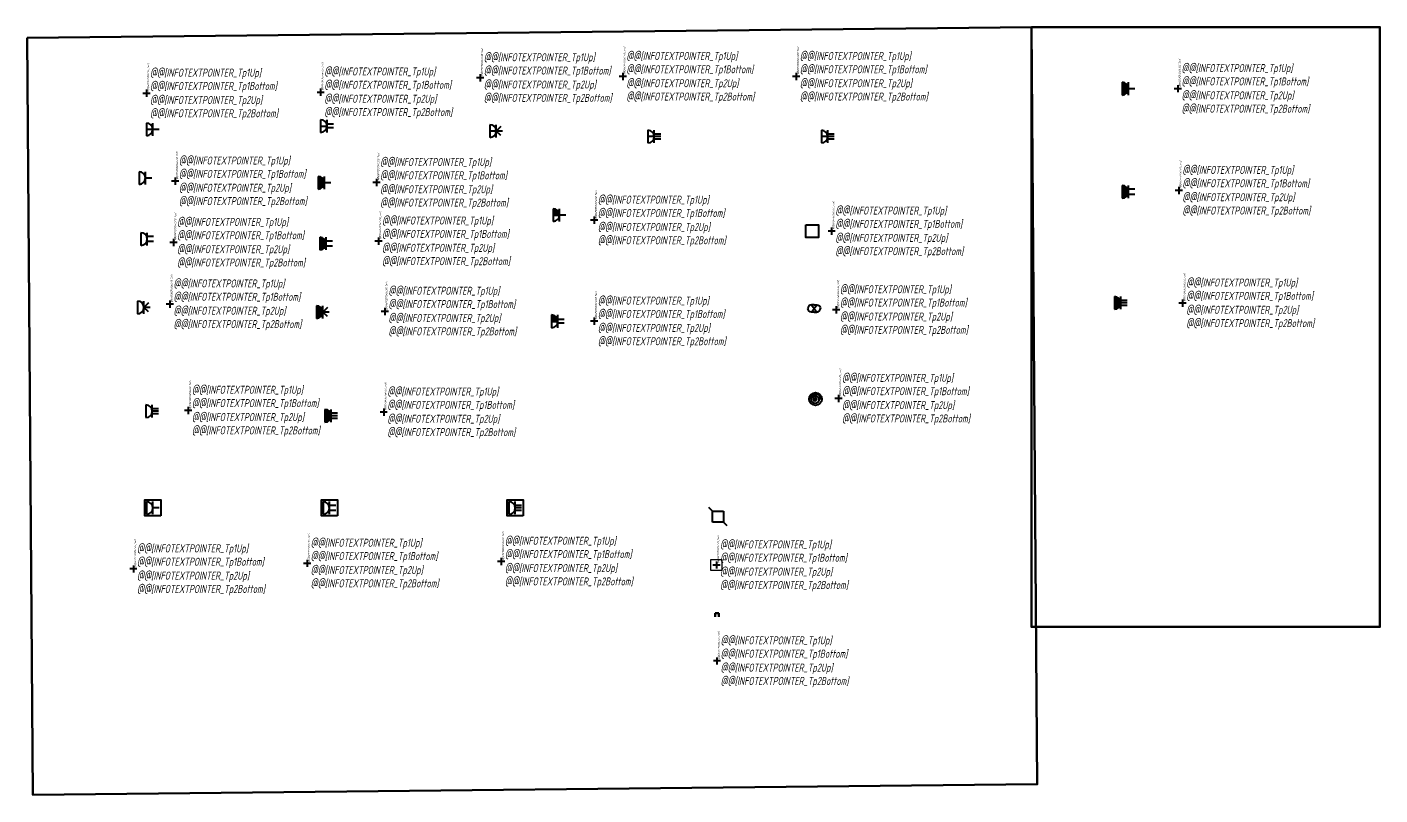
# Model space of a CAD drawing. Header units: inches. Extents: x 12.4 to 27.1, y 4.6 to 12.9.
import ezdxf
from ezdxf.enums import TextEntityAlignment as Align

# ---------------------------------------------------------------- set-up
doc = ezdxf.new("R2010")
doc.units = ezdxf.units.IN
doc.header["$MEASUREMENT"] = 0
doc.layers.add('EL_DEVICE', color=1, linetype='Continuous', lineweight=40)
doc.layers.add('EL_DEVICE_DISABLED', color=3, linetype='Continuous', lineweight=25, plot=False)
doc.layers.add('EL_DEVICE_NAME', color=7, linetype='Continuous')
doc.layers.add('SYS_DEVICE_BORDER', color=7, linetype='Continuous')
doc.styles.add('VELEC_R2_5', font='isocpeur.ttf', dxfattribs={"width": 0.7, "oblique": 12, "height": 2.2})

# ---------------------------------------------------------------- blocks, each defined once
blk = doc.blocks.new('DEVICE_CONNECTOR_SQUARE')
at = {"layer": 'EL_DEVICE'}
for p, q in [((-1, 0), (1, 0)), ((0, 1), (0, -1))]:
    blk.add_line(p, q, dxfattribs=at)
blk = doc.blocks.new('DEVICE_VEL_SOCKET_1P31IN')
at = {"layer": 'EL_DEVICE', "lineweight": 9, "ltscale": 100}
blk.add_blockref('DEVICE_CONNECTOR_SQUARE', (0, 0), dxfattribs=at)
at = {"layer": 'EL_DEVICE_DISABLED', "style": 'VELEC_R2_5', "oblique": 12, "width": 0.7}
blk.add_text('@@[INFOPERSONALUSE_Text]', height=0.5, rotation=90, dxfattribs=at).set_placement((0.5, 0.5), align=Align.MIDDLE_LEFT)
at = {"layer": 'EL_DEVICE_NAME', "color": 0, "char_height": 2.2, "attachment_point": 4, "style": 'VELEC_R2_5'}
for s, insert in [('@@[INFOTEXTPOINTER_Tp1Up]\\P@@[INFOTEXTPOINTER_Tp1Bottom]', (1, 3.5)), ('@@[INFOTEXTPOINTER_Tp2Up]\\P@@[INFOTEXTPOINTER_Tp2Bottom]', (1, -4))]:
    blk.add_mtext_dynamic_manual_height_columns(s, width=12.8281, gutter_width=1, heights=[0], dxfattribs=dict(at, insert=insert))
blk = doc.blocks.new('DEVICE_VEL_SOCKET_2P31IN')
at = {"layer": 'EL_DEVICE', "lineweight": 5, "ltscale": 100}
blk.add_blockref('DEVICE_CONNECTOR_SQUARE', (0, 0), dxfattribs=at)
at = {"layer": 'EL_DEVICE_DISABLED', "style": 'VELEC_R2_5', "oblique": 12, "width": 0.7}
blk.add_text('@@[INFOPERSONALUSE_Text]', height=0.5, rotation=90, dxfattribs=at).set_placement((0.5, 0.5), align=Align.MIDDLE_LEFT)
at = {"layer": 'EL_DEVICE_NAME', "color": 0, "char_height": 2.2, "attachment_point": 4, "style": 'VELEC_R2_5'}
for s, insert in [('@@[INFOTEXTPOINTER_Tp1Up]\\P@@[INFOTEXTPOINTER_Tp1Bottom]', (1, 3.5)), ('@@[INFOTEXTPOINTER_Tp2Up]\\P@@[INFOTEXTPOINTER_Tp2Bottom]', (1, -4))]:
    blk.add_mtext_dynamic_manual_height_columns(s, width=12.8281, gutter_width=1, heights=[0], dxfattribs=dict(at, insert=insert))
blk = doc.blocks.new('VEL_SOCKET_1P31IN')
at = {"layer": 'EL_DEVICE', "color": 0, "lineweight": 40, "ltscale": 100}
for p, q in [((0, 1.75), (0, -1.75)), ((3.5, 0), (0, 0)), ((1.75, -1.75), (1.75, 1.75))]:
    blk.add_line(p, q, dxfattribs=at)
at = {"layer": 'EL_DEVICE', "color": 0, "lineweight": 40}
blk.add_arc((0, 0), 1.75, 270, 90, dxfattribs=at)
blk = doc.blocks.new('VEL_SOCKET_2P31IN')
at = {"layer": 'EL_DEVICE', "color": 0, "lineweight": 40, "ltscale": 100}
for p, q in [((0, 1.75), (0, -1.75)), ((0, 0), (1.75, 0)), ((1.35, 1.12), (1.12, 1.35)), ((1.75, -1.75), (1.75, 1.75)), ((3.5, 0.51), (1.75, 0.51)), ((3.5, -0.5), (1.75, -0.5))]:
    blk.add_line(p, q, dxfattribs=at)
at = {"layer": 'EL_DEVICE', "color": 0, "lineweight": 40}
blk.add_arc((0, 0), 1.75, 270, 90, dxfattribs=at)
blk = doc.blocks.new('VEL_SOCKET_3F31IN')
at = {"layer": 'EL_DEVICE', "ltscale": 100}
for p, q in [((0, 1.75), (0, -1.75)), ((3.5, 0), (0, 0)), ((1.35, 1.12), (1.12, 1.35)), ((1.75, -1.75), (1.75, 1.75)), ((2.99, 1.24), (1.75, 0)), ((2.99, -1.24), (1.75, 0))]:
    blk.add_line(p, q, dxfattribs=at)
at = {"layer": 'EL_DEVICE'}
blk.add_arc((0, 0), 1.75, 270, 90, dxfattribs=at)
blk = doc.blocks.new('VEL_SOCKET_3P31IN')
at = {"layer": 'EL_DEVICE', "ltscale": 100}
for p, q in [((0, 1.75), (0, -1.75)), ((1.75, -1.75), (1.75, 1.75)), ((3.5, 0.7), (1.75, 0.7)), ((1.75, 0), (0, 0)), ((3.5, 0), (1.75, 0)), ((3.5, -0.7), (1.75, -0.7))]:
    blk.add_line(p, q, dxfattribs=at)
at = {"layer": 'EL_DEVICE'}
blk.add_arc((0, 0), 1.75, 270, 90, dxfattribs=at)
blk = doc.blocks.new('VEL_SOCKET_1P31OUT')
at = {"layer": 'EL_DEVICE', "ltscale": 100}
for p, q in [((0, 1.75), (0, -1.75)), ((1.75, -1.75), (1.75, 1.75)), ((3.5, 0), (1.75, 0))]:
    blk.add_line(p, q, dxfattribs=at)
at = {"layer": 'EL_DEVICE'}
blk.add_arc((0, 0), 1.75, 270, 90, dxfattribs=at)
blk = doc.blocks.new('VEL_SOCKET_2P31OUT')
at = {"layer": 'EL_DEVICE', "ltscale": 100}
for p, q in [((0, 1.75), (0, -1.75)), ((1.75, -1.75), (1.75, 1.75)), ((3.5, 0.7), (1.75, 0.7)), ((3.5, -0.7), (1.75, -0.7))]:
    blk.add_line(p, q, dxfattribs=at)
at = {"layer": 'EL_DEVICE'}
blk.add_arc((0, 0), 1.75, 270, 90, dxfattribs=at)
blk = doc.blocks.new('VEL_SOCKET_3F31OUT')
at = {"layer": 'EL_DEVICE', "ltscale": 100}
for p, q in [((0, 1.75), (0, -1.75)), ((1.35, 1.12), (1.12, 1.35)), ((1.75, -1.75), (1.75, 1.75)), ((2.99, 1.24), (1.75, 0)), ((3.5, 0), (1.75, 0)), ((2.99, -1.24), (1.75, 0))]:
    blk.add_line(p, q, dxfattribs=at)
at = {"layer": 'EL_DEVICE'}
blk.add_arc((0, 0), 1.75, 270, 90, dxfattribs=at)
blk = doc.blocks.new('VEL_SOCKET_3P31OUT')
at = {"layer": 'EL_DEVICE', "ltscale": 100}
for p, q in [((0, 1.75), (0, -1.75)), ((1.75, -1.75), (1.75, 1.75)), ((3.5, 0.7), (1.75, 0.7)), ((3.5, 0), (1.75, 0)), ((3.5, -0.7), (1.75, -0.7))]:
    blk.add_line(p, q, dxfattribs=at)
at = {"layer": 'EL_DEVICE'}
blk.add_arc((0, 0), 1.75, 270, 90, dxfattribs=at)
blk = doc.blocks.new('VEL_SOCKET_1P54OUT')
at = {"layer": 'EL_DEVICE', "ltscale": 100}
for p, q in [((0, 1.75), (0, -1.75)), ((1.73, 0.01), (0, 1.75)), ((1.72, -0.32), (0, 1.4)), ((1.65, -0.6), (0, 1.05)), ((1.54, -0.84), (0, 0.7)), ((1.4, -1.05), (0, 0.35)), ((1.24, -1.24), (0, 0)), ((1.7, 0.41), (0.41, 1.7)), ((1.35, 1.12), (1.12, 1.35)), ((1.75, -1.75), (1.75, 1.75)), ((3.5, 0), (1.75, 0)), ((1.05, -1.4), (0, -0.35)), ((0.84, -1.54), (0, -0.7)), ((0.6, -1.65), (0, -1.05)), ((0.32, -1.72), (0, -1.4))]:
    blk.add_line(p, q, dxfattribs=at)
at = {"layer": 'EL_DEVICE'}
blk.add_arc((0, 0), 1.75, 270, 90, dxfattribs=at)
blk = doc.blocks.new('VEL_SOCKET_2P54OUT')
at = {"layer": 'EL_DEVICE', "ltscale": 100}
for p, q in [((0, 1.75), (0, -1.75)), ((1.75, 0), (0, 1.75)), ((1.75, 0), (0, 1.75)), ((1.72, -0.32), (0, 1.4)), ((1.65, -0.6), (0, 1.05)), ((1.54, -0.84), (0, 0.7)), ((1.4, -1.05), (0, 0.35)), ((1.24, -1.24), (0, 0)), ((1.7, 0.4), (0.4, 1.7)), ((1.4, 1.05), (1.05, 1.4)), ((1.75, -1.75), (1.75, 1.75)), ((3.5, 0.7), (1.75, 0.7)), ((1.05, -1.4), (0, -0.35)), ((0.84, -1.54), (0, -0.7)), ((0.6, -1.65), (0, -1.05)), ((0.32, -1.72), (0, -1.4)), ((3.5, -0.7), (1.75, -0.7))]:
    blk.add_line(p, q, dxfattribs=at)
at = {"layer": 'EL_DEVICE'}
blk.add_arc((0, 0), 1.75, 270, 90, dxfattribs=at)
blk = doc.blocks.new('VEL_SOCKET_3F54OUT')
at = {"layer": 'EL_DEVICE', "ltscale": 100}
for p, q in [((0, 1.75), (0, -1.75)), ((1.73, 0.01), (0, 1.75)), ((1.72, -0.32), (0, 1.4)), ((1.65, -0.6), (0, 1.05)), ((1.54, -0.84), (0, 0.7)), ((1.4, -1.05), (0, 0.35)), ((1.24, -1.24), (0, 0)), ((1.7, 0.41), (0.41, 1.7)), ((1.35, 1.12), (1.12, 1.35)), ((1.75, -1.75), (1.75, 1.75)), ((2.99, 1.24), (1.75, 0)), ((3.5, 0), (1.75, 0)), ((1.05, -1.4), (0, -0.35)), ((0.84, -1.54), (0, -0.7)), ((0.6, -1.65), (0, -1.05)), ((0.32, -1.72), (0, -1.4)), ((2.99, -1.24), (1.75, 0))]:
    blk.add_line(p, q, dxfattribs=at)
at = {"layer": 'EL_DEVICE'}
blk.add_arc((0, 0), 1.75, 270, 90, dxfattribs=at)
blk = doc.blocks.new('VEL_SOCKET_3P54OUT')
at = {"layer": 'EL_DEVICE', "ltscale": 100}
for p, q in [((0, 1.75), (0, -1.75)), ((1.75, 0), (0, 1.75)), ((1.75, 0), (0, 1.75)), ((1.72, -0.32), (0, 1.4)), ((1.65, -0.6), (0, 1.05)), ((1.54, -0.84), (0, 0.7)), ((1.4, -1.05), (0, 0.35)), ((1.24, -1.24), (0, 0)), ((1.7, 0.4), (0.4, 1.7)), ((1.4, 1.05), (1.05, 1.4)), ((1.75, -1.75), (1.75, 1.75)), ((3.5, 0.7), (1.75, 0.7)), ((1.05, -1.4), (0, -0.35)), ((0.84, -1.54), (0, -0.7)), ((0.6, -1.65), (0, -1.05)), ((0.32, -1.72), (0, -1.4)), ((3.5, 0), (1.75, 0)), ((3.5, -0.7), (1.75, -0.7))]:
    blk.add_line(p, q, dxfattribs=at)
at = {"layer": 'EL_DEVICE'}
blk.add_arc((0, 0), 1.75, 270, 90, dxfattribs=at)
blk = doc.blocks.new('VEL_SOCKET_1P44OUT')
at = {"layer": 'EL_DEVICE', "ltscale": 100}
for p, q in [((0, 1.75), (0, -1.75)), ((1.73, 0.01), (0, 1.75)), ((1.4, 0), (0, 1.4)), ((1.05, 0), (0, 1.05)), ((0.7, 0), (0, 0.7)), ((0.35, 0), (0, 0.35)), ((0, 0), (1.75, 0)), ((1.7, 0.41), (0.41, 1.7)), ((1.35, 1.12), (1.12, 1.35)), ((1.75, -1.75), (1.75, 1.75)), ((3.5, 0), (1.75, 0))]:
    blk.add_line(p, q, dxfattribs=at)
at = {"layer": 'EL_DEVICE'}
blk.add_arc((0, 0), 1.75, 270, 90, dxfattribs=at)
blk = doc.blocks.new('VEL_SOCKET_2P44OUT')
at = {"layer": 'EL_DEVICE', "ltscale": 100}
for p, q in [((0, 1.75), (0, -1.75)), ((1.73, 0.01), (0, 1.75)), ((1.4, 0), (0, 1.4)), ((1.05, 0), (0, 1.05)), ((0.7, 0), (0, 0.7)), ((0.35, 0), (0, 0.35)), ((0, 0), (1.75, 0)), ((1.7, 0.41), (0.41, 1.7)), ((1.35, 1.12), (1.12, 1.35)), ((1.75, -1.75), (1.75, 1.75)), ((3.5, 0.5), (1.75, 0.5)), ((3.5, -0.5), (1.75, -0.5))]:
    blk.add_line(p, q, dxfattribs=at)
at = {"layer": 'EL_DEVICE'}
blk.add_arc((0, 0), 1.75, 270, 90, dxfattribs=at)
blk = doc.blocks.new('DEVICE_VEL_SOCKET_3F31IN')
at = {"layer": 'EL_DEVICE', "lineweight": 9, "ltscale": 100, "rotation": 270}
blk.add_blockref('DEVICE_CONNECTOR_SQUARE', (0, 0), dxfattribs=at)
at = {"layer": 'EL_DEVICE_DISABLED', "style": 'VELEC_R2_5', "oblique": 12, "width": 0.7}
blk.add_text('@@[INFOPERSONALUSE_Text]', height=0.5, rotation=90, dxfattribs=at).set_placement((0.5, 0.5), align=Align.MIDDLE_LEFT)
at = {"layer": 'EL_DEVICE_NAME', "color": 0, "char_height": 2.2, "attachment_point": 4, "style": 'VELEC_R2_5'}
for s, insert in [('@@[INFOTEXTPOINTER_Tp1Up]\\P@@[INFOTEXTPOINTER_Tp1Bottom]', (1, 3.5)), ('@@[INFOTEXTPOINTER_Tp2Up]\\P@@[INFOTEXTPOINTER_Tp2Bottom]', (1, -4))]:
    blk.add_mtext_dynamic_manual_height_columns(s, width=12.8281, gutter_width=1, heights=[0], dxfattribs=dict(at, insert=insert))
blk = doc.blocks.new('DEVICE_VEL_SOCKET_3P31IN')
at = {"layer": 'EL_DEVICE', "lineweight": 25, "ltscale": 100, "rotation": 270}
blk.add_blockref('DEVICE_CONNECTOR_SQUARE', (0, 0), dxfattribs=at)
at = {"layer": 'EL_DEVICE_DISABLED', "style": 'VELEC_R2_5', "oblique": 12, "width": 0.7}
blk.add_text('@@[INFOPERSONALUSE_Text]', height=0.5, rotation=90, dxfattribs=at).set_placement((0.5, 0.5), align=Align.MIDDLE_LEFT)
at = {"layer": 'EL_DEVICE_NAME', "color": 0, "char_height": 2.2, "attachment_point": 4, "style": 'VELEC_R2_5'}
for s, insert in [('@@[INFOTEXTPOINTER_Tp1Up]\\P@@[INFOTEXTPOINTER_Tp1Bottom]', (1, 3.5)), ('@@[INFOTEXTPOINTER_Tp2Up]\\P@@[INFOTEXTPOINTER_Tp2Bottom]', (1, -4))]:
    blk.add_mtext_dynamic_manual_height_columns(s, width=12.8281, gutter_width=1, heights=[0], dxfattribs=dict(at, insert=insert))
blk = doc.blocks.new('DEVICE_VEL_SOCKET_1P31OUT')
at = {"layer": 'EL_DEVICE', "lineweight": 9, "ltscale": 100, "rotation": 270}
blk.add_blockref('DEVICE_CONNECTOR_SQUARE', (0, 0), dxfattribs=at)
at = {"layer": 'EL_DEVICE_DISABLED', "style": 'VELEC_R2_5', "oblique": 12, "width": 0.7}
blk.add_text('@@[INFOPERSONALUSE_Text]', height=0.5, rotation=90, dxfattribs=at).set_placement((0.5, 0.5), align=Align.MIDDLE_LEFT)
at = {"layer": 'EL_DEVICE_NAME', "color": 0, "char_height": 2.2, "attachment_point": 4, "style": 'VELEC_R2_5'}
for s, insert in [('@@[INFOTEXTPOINTER_Tp1Up]\\P@@[INFOTEXTPOINTER_Tp1Bottom]', (1, 3.5)), ('@@[INFOTEXTPOINTER_Tp2Up]\\P@@[INFOTEXTPOINTER_Tp2Bottom]', (1, -4))]:
    blk.add_mtext_dynamic_manual_height_columns(s, width=12.8281, gutter_width=1, heights=[0], dxfattribs=dict(at, insert=insert))
blk = doc.blocks.new('DEVICE_VEL_SOCKET_2P31OUT')
at = {"layer": 'EL_DEVICE', "lineweight": 9, "ltscale": 100, "rotation": 270}
blk.add_blockref('DEVICE_CONNECTOR_SQUARE', (0, 0), dxfattribs=at)
at = {"layer": 'EL_DEVICE_DISABLED', "style": 'VELEC_R2_5', "oblique": 12, "width": 0.7}
blk.add_text('@@[INFOPERSONALUSE_Text]', height=0.5, rotation=90, dxfattribs=at).set_placement((0.5, 0.5), align=Align.MIDDLE_LEFT)
at = {"layer": 'EL_DEVICE_NAME', "color": 0, "char_height": 2.2, "attachment_point": 4, "style": 'VELEC_R2_5'}
for s, insert in [('@@[INFOTEXTPOINTER_Tp1Up]\\P@@[INFOTEXTPOINTER_Tp1Bottom]', (1, 3.5)), ('@@[INFOTEXTPOINTER_Tp2Up]\\P@@[INFOTEXTPOINTER_Tp2Bottom]', (1, -4))]:
    blk.add_mtext_dynamic_manual_height_columns(s, width=12.8281, gutter_width=1, heights=[0], dxfattribs=dict(at, insert=insert))
blk = doc.blocks.new('DEVICE_VEL_SOCKET_3F31OUT')
at = {"layer": 'EL_DEVICE', "lineweight": 9, "ltscale": 100, "rotation": 270}
blk.add_blockref('DEVICE_CONNECTOR_SQUARE', (0, 0), dxfattribs=at)
at = {"layer": 'EL_DEVICE_DISABLED', "style": 'VELEC_R2_5', "oblique": 12, "width": 0.7}
blk.add_text('@@[INFOPERSONALUSE_Text]', height=0.5, rotation=90, dxfattribs=at).set_placement((0.5, 0.5), align=Align.MIDDLE_LEFT)
at = {"layer": 'EL_DEVICE_NAME', "color": 0, "char_height": 2.2, "attachment_point": 4, "style": 'VELEC_R2_5'}
for s, insert in [('@@[INFOTEXTPOINTER_Tp1Up]\\P@@[INFOTEXTPOINTER_Tp1Bottom]', (1, 3.5)), ('@@[INFOTEXTPOINTER_Tp2Up]\\P@@[INFOTEXTPOINTER_Tp2Bottom]', (1, -4))]:
    blk.add_mtext_dynamic_manual_height_columns(s, width=12.8281, gutter_width=1, heights=[0], dxfattribs=dict(at, insert=insert))
blk = doc.blocks.new('DEVICE_VEL_SOCKET_3P31OUT')
at = {"layer": 'EL_DEVICE', "lineweight": 9, "ltscale": 100, "rotation": 270}
blk.add_blockref('DEVICE_CONNECTOR_SQUARE', (0, 0), dxfattribs=at)
at = {"layer": 'EL_DEVICE_DISABLED', "style": 'VELEC_R2_5', "oblique": 12, "width": 0.7}
blk.add_text('@@[INFOPERSONALUSE_Text]', height=0.5, rotation=90, dxfattribs=at).set_placement((0.5, 0.5), align=Align.MIDDLE_LEFT)
at = {"layer": 'EL_DEVICE_NAME', "color": 0, "char_height": 2.2, "attachment_point": 4, "style": 'VELEC_R2_5'}
for s, insert in [('@@[INFOTEXTPOINTER_Tp1Up]\\P@@[INFOTEXTPOINTER_Tp1Bottom]', (1, 3.5)), ('@@[INFOTEXTPOINTER_Tp2Up]\\P@@[INFOTEXTPOINTER_Tp2Bottom]', (1, -4))]:
    blk.add_mtext_dynamic_manual_height_columns(s, width=12.8281, gutter_width=1, heights=[0], dxfattribs=dict(at, insert=insert))
blk = doc.blocks.new('DEVICE_VEL_SOCKET_1P54OUT')
at = {"layer": 'EL_DEVICE', "lineweight": 9, "ltscale": 100, "rotation": 270}
blk.add_blockref('DEVICE_CONNECTOR_SQUARE', (0, 0), dxfattribs=at)
at = {"layer": 'EL_DEVICE_DISABLED', "style": 'VELEC_R2_5', "oblique": 12, "width": 0.7}
blk.add_text('@@[INFOPERSONALUSE_Text]', height=0.5, rotation=90, dxfattribs=at).set_placement((0.5, 0.5), align=Align.MIDDLE_LEFT)
at = {"layer": 'EL_DEVICE_NAME', "color": 0, "char_height": 2.2, "attachment_point": 4, "style": 'VELEC_R2_5'}
for s, insert in [('@@[INFOTEXTPOINTER_Tp1Up]\\P@@[INFOTEXTPOINTER_Tp1Bottom]', (1, 3.5)), ('@@[INFOTEXTPOINTER_Tp2Up]\\P@@[INFOTEXTPOINTER_Tp2Bottom]', (1, -4))]:
    blk.add_mtext_dynamic_manual_height_columns(s, width=12.8281, gutter_width=1, heights=[0], dxfattribs=dict(at, insert=insert))
blk = doc.blocks.new('DEVICE_VEL_SOCKET_2P54OUT')
at = {"layer": 'EL_DEVICE', "lineweight": 9, "ltscale": 100, "rotation": 270}
blk.add_blockref('DEVICE_CONNECTOR_SQUARE', (0, 0), dxfattribs=at)
at = {"layer": 'EL_DEVICE_DISABLED', "style": 'VELEC_R2_5', "oblique": 12, "width": 0.7}
blk.add_text('@@[INFOPERSONALUSE_Text]', height=0.5, rotation=90, dxfattribs=at).set_placement((0.5, 0.5), align=Align.MIDDLE_LEFT)
at = {"layer": 'EL_DEVICE_NAME', "color": 0, "char_height": 2.2, "attachment_point": 4, "style": 'VELEC_R2_5'}
for s, insert in [('@@[INFOTEXTPOINTER_Tp1Up]\\P@@[INFOTEXTPOINTER_Tp1Bottom]', (1, 3.5)), ('@@[INFOTEXTPOINTER_Tp2Up]\\P@@[INFOTEXTPOINTER_Tp2Bottom]', (1, -4))]:
    blk.add_mtext_dynamic_manual_height_columns(s, width=12.8281, gutter_width=1, heights=[0], dxfattribs=dict(at, insert=insert))
blk = doc.blocks.new('DEVICE_VEL_SOCKET_3F54OUT')
at = {"layer": 'EL_DEVICE', "lineweight": 9, "ltscale": 100, "rotation": 270}
blk.add_blockref('DEVICE_CONNECTOR_SQUARE', (0, 0), dxfattribs=at)
at = {"layer": 'EL_DEVICE_DISABLED', "style": 'VELEC_R2_5', "oblique": 12, "width": 0.7}
blk.add_text('@@[INFOPERSONALUSE_Text]', height=0.5, rotation=90, dxfattribs=at).set_placement((0.5, 0.5), align=Align.MIDDLE_LEFT)
at = {"layer": 'EL_DEVICE_NAME', "color": 0, "char_height": 2.2, "attachment_point": 4, "style": 'VELEC_R2_5'}
for s, insert in [('@@[INFOTEXTPOINTER_Tp1Up]\\P@@[INFOTEXTPOINTER_Tp1Bottom]', (1, 3.5)), ('@@[INFOTEXTPOINTER_Tp2Up]\\P@@[INFOTEXTPOINTER_Tp2Bottom]', (1, -4))]:
    blk.add_mtext_dynamic_manual_height_columns(s, width=12.8281, gutter_width=1, heights=[0], dxfattribs=dict(at, insert=insert))
blk = doc.blocks.new('DEVICE_VEL_SOCKET_3P54OUT')
at = {"layer": 'EL_DEVICE', "lineweight": 9, "ltscale": 100, "rotation": 270}
blk.add_blockref('DEVICE_CONNECTOR_SQUARE', (0, 0), dxfattribs=at)
at = {"layer": 'EL_DEVICE_DISABLED', "style": 'VELEC_R2_5', "oblique": 12, "width": 0.7}
blk.add_text('@@[INFOPERSONALUSE_Text]', height=0.5, rotation=90, dxfattribs=at).set_placement((0.5, 0.5), align=Align.MIDDLE_LEFT)
at = {"layer": 'EL_DEVICE_NAME', "color": 0, "char_height": 2.2, "attachment_point": 4, "style": 'VELEC_R2_5'}
for s, insert in [('@@[INFOTEXTPOINTER_Tp1Up]\\P@@[INFOTEXTPOINTER_Tp1Bottom]', (1, 3.5)), ('@@[INFOTEXTPOINTER_Tp2Up]\\P@@[INFOTEXTPOINTER_Tp2Bottom]', (1, -4))]:
    blk.add_mtext_dynamic_manual_height_columns(s, width=12.8281, gutter_width=1, heights=[0], dxfattribs=dict(at, insert=insert))
blk = doc.blocks.new('DEVICE_VEL_SOCKET_1P44OUT')
at = {"layer": 'EL_DEVICE', "lineweight": 9, "ltscale": 100, "rotation": 270}
blk.add_blockref('DEVICE_CONNECTOR_SQUARE', (0, 0), dxfattribs=at)
at = {"layer": 'EL_DEVICE_DISABLED', "style": 'VELEC_R2_5', "oblique": 12, "width": 0.7}
blk.add_text('@@[INFOPERSONALUSE_Text]', height=0.5, rotation=90, dxfattribs=at).set_placement((0.5, 0.5), align=Align.MIDDLE_LEFT)
at = {"layer": 'EL_DEVICE_NAME', "color": 0, "char_height": 2.2, "attachment_point": 4, "style": 'VELEC_R2_5'}
for s, insert in [('@@[INFOTEXTPOINTER_Tp1Up]\\P@@[INFOTEXTPOINTER_Tp1Bottom]', (1, 3.5)), ('@@[INFOTEXTPOINTER_Tp2Up]\\P@@[INFOTEXTPOINTER_Tp2Bottom]', (1, -4))]:
    blk.add_mtext_dynamic_manual_height_columns(s, width=12.8281, gutter_width=1, heights=[0], dxfattribs=dict(at, insert=insert))
blk = doc.blocks.new('DEVICE_VEL_SOCKET_2P44OUT')
at = {"layer": 'EL_DEVICE', "lineweight": 9, "ltscale": 100, "rotation": 270}
blk.add_blockref('DEVICE_CONNECTOR_SQUARE', (0, 0), dxfattribs=at)
at = {"layer": 'EL_DEVICE_DISABLED', "style": 'VELEC_R2_5', "oblique": 12, "width": 0.7}
blk.add_text('@@[INFOPERSONALUSE_Text]', height=0.5, rotation=90, dxfattribs=at).set_placement((0.5, 0.5), align=Align.MIDDLE_LEFT)
at = {"layer": 'EL_DEVICE_NAME', "color": 0, "char_height": 2.2, "attachment_point": 4, "style": 'VELEC_R2_5'}
for s, insert in [('@@[INFOTEXTPOINTER_Tp1Up]\\P@@[INFOTEXTPOINTER_Tp1Bottom]', (1, 3.5)), ('@@[INFOTEXTPOINTER_Tp2Up]\\P@@[INFOTEXTPOINTER_Tp2Bottom]', (1, -4))]:
    blk.add_mtext_dynamic_manual_height_columns(s, width=12.8281, gutter_width=1, heights=[0], dxfattribs=dict(at, insert=insert))
blk = doc.blocks.new('VEL_SOCKET_1P40BUS')
at = {"layer": 'EL_DEVICE', "ltscale": 100}
for p, q in [((0, 1.75), (0, -1.75)), ((1.75, -1.75), (1.75, 1.75)), ((3.5, 0), (1.75, 0))]:
    blk.add_line(p, q, dxfattribs=at)
blk.add_lwpolyline([(3.9375, -2.1875), (-0.4375, -2.1875), (-0.4375, 2.1875), (3.9375, 2.1875)], close=True, dxfattribs=at)
at = {"layer": 'EL_DEVICE'}
blk.add_arc((0, 0), 1.75, 270, 90, dxfattribs=at)
blk = doc.blocks.new('VEL_SOCKET_2P40BUS')
at = {"layer": 'EL_DEVICE', "ltscale": 100}
for p, q in [((0, 1.75), (0, -1.75)), ((1.75, -1.75), (1.75, 1.75)), ((3.5, 0.7), (1.75, 0.7)), ((3.5, -0.7), (1.75, -0.7))]:
    blk.add_line(p, q, dxfattribs=at)
blk.add_lwpolyline([(3.9375, -2.1875), (-0.4375, -2.1875), (-0.4375, 2.1875), (3.9375, 2.1875)], close=True, dxfattribs=at)
at = {"layer": 'EL_DEVICE'}
blk.add_arc((0, 0), 1.75, 270, 90, dxfattribs=at)
blk = doc.blocks.new('VEL_SOCKET_3P40BUS')
at = {"layer": 'EL_DEVICE', "ltscale": 100}
for p, q in [((0, 1.75), (0, -1.75)), ((1.75, -1.75), (1.75, 1.75)), ((3.5, 0.7), (1.75, 0.7)), ((3.5, 0), (1.75, 0)), ((3.5, -0.7), (1.75, -0.7))]:
    blk.add_line(p, q, dxfattribs=at)
blk.add_lwpolyline([(3.9375, -2.1875), (-0.4375, -2.1875), (-0.4375, 2.1875), (3.9375, 2.1875)], close=True, dxfattribs=at)
at = {"layer": 'EL_DEVICE'}
blk.add_arc((0, 0), 1.75, 270, 90, dxfattribs=at)
blk = doc.blocks.new('DEVICE_VEL_SOCKET_1P40BUS')
at = {"layer": 'EL_DEVICE', "lineweight": 9, "ltscale": 100, "rotation": 270}
blk.add_blockref('DEVICE_CONNECTOR_SQUARE', (0, 0), dxfattribs=at)
at = {"layer": 'EL_DEVICE_DISABLED', "style": 'VELEC_R2_5', "oblique": 12, "width": 0.7}
blk.add_text('@@[INFOPERSONALUSE_Text]', height=0.5, rotation=90, dxfattribs=at).set_placement((0.5, 0.5), align=Align.MIDDLE_LEFT)
at = {"layer": 'EL_DEVICE_NAME', "color": 0, "char_height": 2.2, "attachment_point": 4, "style": 'VELEC_R2_5'}
for s, insert in [('@@[INFOTEXTPOINTER_Tp1Up]\\P@@[INFOTEXTPOINTER_Tp1Bottom]', (1, 3.5)), ('@@[INFOTEXTPOINTER_Tp2Up]\\P@@[INFOTEXTPOINTER_Tp2Bottom]', (1, -4))]:
    blk.add_mtext_dynamic_manual_height_columns(s, width=12.8281, gutter_width=1, heights=[0], dxfattribs=dict(at, insert=insert))
blk = doc.blocks.new('DEVICE_VEL_SOCKET_2P40BUS')
at = {"layer": 'EL_DEVICE', "lineweight": 9, "ltscale": 100, "rotation": 270}
blk.add_blockref('DEVICE_CONNECTOR_SQUARE', (0, 0), dxfattribs=at)
at = {"layer": 'EL_DEVICE_DISABLED', "style": 'VELEC_R2_5', "oblique": 12, "width": 0.7}
blk.add_text('@@[INFOPERSONALUSE_Text]', height=0.5, rotation=90, dxfattribs=at).set_placement((0.5, 0.5), align=Align.MIDDLE_LEFT)
at = {"layer": 'EL_DEVICE_NAME', "color": 0, "char_height": 2.2, "attachment_point": 4, "style": 'VELEC_R2_5'}
for s, insert in [('@@[INFOTEXTPOINTER_Tp1Up]\\P@@[INFOTEXTPOINTER_Tp1Bottom]', (1, 3.5)), ('@@[INFOTEXTPOINTER_Tp2Up]\\P@@[INFOTEXTPOINTER_Tp2Bottom]', (1, -4))]:
    blk.add_mtext_dynamic_manual_height_columns(s, width=12.8281, gutter_width=1, heights=[0], dxfattribs=dict(at, insert=insert))
blk = doc.blocks.new('DEVICE_VEL_SOCKET_3P40BUS')
at = {"layer": 'EL_DEVICE', "lineweight": 9, "ltscale": 100, "rotation": 270}
blk.add_blockref('DEVICE_CONNECTOR_SQUARE', (0, 0), dxfattribs=at)
at = {"layer": 'EL_DEVICE_DISABLED', "style": 'VELEC_R2_5', "oblique": 12, "width": 0.7}
blk.add_text('@@[INFOPERSONALUSE_Text]', height=0.5, rotation=90, dxfattribs=at).set_placement((0.5, 0.5), align=Align.MIDDLE_LEFT)
at = {"layer": 'EL_DEVICE_NAME', "color": 0, "char_height": 2.2, "attachment_point": 4, "style": 'VELEC_R2_5'}
for s, insert in [('@@[INFOTEXTPOINTER_Tp1Up]\\P@@[INFOTEXTPOINTER_Tp1Bottom]', (1, 3.5)), ('@@[INFOTEXTPOINTER_Tp2Up]\\P@@[INFOTEXTPOINTER_Tp2Bottom]', (1, -4))]:
    blk.add_mtext_dynamic_manual_height_columns(s, width=12.8281, gutter_width=1, heights=[0], dxfattribs=dict(at, insert=insert))
blk = doc.blocks.new('VEL_SOCKET_1P54IN')
at = {"layer": 'EL_DEVICE', "ltscale": 100}
for p, q in [((0, 1.75), (0, -1.75)), ((1.73, 0.01), (0, 1.75)), ((1.72, -0.32), (0, 1.4)), ((1.65, -0.6), (0, 1.05)), ((1.54, -0.84), (0, 0.7)), ((1.4, -1.05), (0, 0.35)), ((1.24, -1.24), (0, 0)), ((1.7, 0.41), (0.41, 1.7)), ((1.35, 1.12), (1.12, 1.35)), ((1.75, -1.75), (1.75, 1.75)), ((3.5, 0), (1.75, 0)), ((1.05, -1.4), (0, -0.35)), ((0.84, -1.54), (0, -0.7)), ((0.6, -1.65), (0, -1.05)), ((0.32, -1.72), (0, -1.4))]:
    blk.add_line(p, q, dxfattribs=at)
at = {"layer": 'EL_DEVICE'}
blk.add_arc((0, 0), 1.75, 270, 90, dxfattribs=at)
blk = doc.blocks.new('DEVICE_VEL_SOCKET_1P54IN')
at = {"layer": 'EL_DEVICE', "lineweight": 9, "ltscale": 100, "rotation": 270}
blk.add_blockref('DEVICE_CONNECTOR_SQUARE', (0, 0), dxfattribs=at)
at = {"layer": 'EL_DEVICE_DISABLED', "style": 'VELEC_R2_5', "oblique": 12, "width": 0.7}
blk.add_text('@@[INFOPERSONALUSE_Text]', height=0.5, rotation=90, dxfattribs=at).set_placement((0.5, 0.5), align=Align.MIDDLE_LEFT)
at = {"layer": 'EL_DEVICE_NAME', "color": 0, "char_height": 2.2, "attachment_point": 4, "style": 'VELEC_R2_5'}
for s, insert in [('@@[INFOTEXTPOINTER_Tp1Up]\\P@@[INFOTEXTPOINTER_Tp1Bottom]', (1, 3.5)), ('@@[INFOTEXTPOINTER_Tp2Up]\\P@@[INFOTEXTPOINTER_Tp2Bottom]', (1, -4))]:
    blk.add_mtext_dynamic_manual_height_columns(s, width=12.8281, gutter_width=1, heights=[0], dxfattribs=dict(at, insert=insert))
blk = doc.blocks.new('VEL_SOCKET_2P54IN')
at = {"layer": 'EL_DEVICE', "ltscale": 100}
for p, q in [((0, 1.75), (0, -1.75)), ((1.75, 0), (0, 1.75)), ((1.75, 0), (0, 1.75)), ((1.72, -0.32), (0, 1.4)), ((1.65, -0.6), (0, 1.05)), ((1.54, -0.84), (0, 0.7)), ((1.4, -1.05), (0, 0.35)), ((1.24, -1.24), (0, 0)), ((1.7, 0.4), (0.4, 1.7)), ((1.4, 1.05), (1.05, 1.4)), ((1.75, -1.75), (1.75, 1.75)), ((3.5, 0.7), (1.75, 0.7)), ((1.05, -1.4), (0, -0.35)), ((0.84, -1.54), (0, -0.7)), ((0.6, -1.65), (0, -1.05)), ((0.32, -1.72), (0, -1.4)), ((3.5, -0.7), (1.75, -0.7))]:
    blk.add_line(p, q, dxfattribs=at)
at = {"layer": 'EL_DEVICE'}
blk.add_arc((0, 0), 1.75, 270, 90, dxfattribs=at)
blk = doc.blocks.new('VEL_SOCKET_3P54IN')
at = {"layer": 'EL_DEVICE', "ltscale": 100}
for p, q in [((0, 1.75), (0, -1.75)), ((1.75, 0), (0, 1.75)), ((1.75, 0), (0, 1.75)), ((1.72, -0.32), (0, 1.4)), ((1.65, -0.6), (0, 1.05)), ((1.54, -0.84), (0, 0.7)), ((1.4, -1.05), (0, 0.35)), ((1.24, -1.24), (0, 0)), ((1.7, 0.4), (0.4, 1.7)), ((1.4, 1.05), (1.05, 1.4)), ((1.75, -1.75), (1.75, 1.75)), ((3.5, 0.7), (1.75, 0.7)), ((1.05, -1.4), (0, -0.35)), ((0.84, -1.54), (0, -0.7)), ((0.6, -1.65), (0, -1.05)), ((0.32, -1.72), (0, -1.4)), ((3.5, 0), (1.75, 0)), ((3.5, -0.7), (1.75, -0.7))]:
    blk.add_line(p, q, dxfattribs=at)
at = {"layer": 'EL_DEVICE'}
blk.add_arc((0, 0), 1.75, 270, 90, dxfattribs=at)
blk = doc.blocks.new('DEVICE_VEL_SOCKET_2P54IN')
at = {"layer": 'EL_DEVICE', "lineweight": 9, "ltscale": 100, "rotation": 270}
blk.add_blockref('DEVICE_CONNECTOR_SQUARE', (0, 0), dxfattribs=at)
at = {"layer": 'EL_DEVICE_DISABLED', "style": 'VELEC_R2_5', "oblique": 12, "width": 0.7}
blk.add_text('@@[INFOPERSONALUSE_Text]', height=0.5, rotation=90, dxfattribs=at).set_placement((0.5, 0.5), align=Align.MIDDLE_LEFT)
at = {"layer": 'EL_DEVICE_NAME', "color": 0, "char_height": 2.2, "attachment_point": 4, "style": 'VELEC_R2_5'}
for s, insert in [('@@[INFOTEXTPOINTER_Tp1Up]\\P@@[INFOTEXTPOINTER_Tp1Bottom]', (1, 3.5)), ('@@[INFOTEXTPOINTER_Tp2Up]\\P@@[INFOTEXTPOINTER_Tp2Bottom]', (1, -4))]:
    blk.add_mtext_dynamic_manual_height_columns(s, width=12.8281, gutter_width=1, heights=[0], dxfattribs=dict(at, insert=insert))
blk = doc.blocks.new('DEVICE_VEL_SOCKET_3P54IN')
at = {"layer": 'EL_DEVICE', "lineweight": 9, "ltscale": 100, "rotation": 270}
blk.add_blockref('DEVICE_CONNECTOR_SQUARE', (0, 0), dxfattribs=at)
at = {"layer": 'EL_DEVICE_DISABLED', "style": 'VELEC_R2_5', "oblique": 12, "width": 0.7}
blk.add_text('@@[INFOPERSONALUSE_Text]', height=0.5, rotation=90, dxfattribs=at).set_placement((0.5, 0.5), align=Align.MIDDLE_LEFT)
at = {"layer": 'EL_DEVICE_NAME', "color": 0, "char_height": 2.2, "attachment_point": 4, "style": 'VELEC_R2_5'}
for s, insert in [('@@[INFOTEXTPOINTER_Tp1Up]\\P@@[INFOTEXTPOINTER_Tp1Bottom]', (1, 3.5)), ('@@[INFOTEXTPOINTER_Tp2Up]\\P@@[INFOTEXTPOINTER_Tp2Bottom]', (1, -4))]:
    blk.add_mtext_dynamic_manual_height_columns(s, width=12.8281, gutter_width=1, heights=[0], dxfattribs=dict(at, insert=insert))
blk = doc.blocks.new('VEL_SOCKET_BOXJUNCTION')
at = {"layer": 'EL_DEVICE', "color": 0, "lineweight": -2}
blk.add_lwpolyline([(-1.75, 1.75), (1.75, 1.75), (1.75, -1.75), (-1.75, -1.75)], close=True, dxfattribs=at)
blk = doc.blocks.new('DEVICE_VEL_SOCKET_BOXJUNCTION')
at = {"layer": 'EL_DEVICE', "lineweight": 9, "ltscale": 100, "rotation": 270}
blk.add_blockref('DEVICE_CONNECTOR_SQUARE', (0, 0), dxfattribs=at)
at = {"layer": 'EL_DEVICE_DISABLED', "style": 'VELEC_R2_5', "oblique": 12, "width": 0.7}
blk.add_text('@@[INFOPERSONALUSE_Text]', height=0.5, rotation=90, dxfattribs=at).set_placement((0.5, 0.5), align=Align.MIDDLE_LEFT)
at = {"layer": 'EL_DEVICE_NAME', "color": 0, "char_height": 2.2, "attachment_point": 4, "style": 'VELEC_R2_5'}
for s, insert in [('@@[INFOTEXTPOINTER_Tp1Up]\\P@@[INFOTEXTPOINTER_Tp1Bottom]', (1, 3.5)), ('@@[INFOTEXTPOINTER_Tp2Up]\\P@@[INFOTEXTPOINTER_Tp2Bottom]', (1, -4))]:
    blk.add_mtext_dynamic_manual_height_columns(s, width=12.8281, gutter_width=1, heights=[0], dxfattribs=dict(at, insert=insert))
blk = doc.blocks.new('VEL_SOCKET_CABLETERMINATION')
at = {"layer": 'EL_DEVICE', "color": 0, "lineweight": -2}
for points in [[(0, 1), (-0.75, 1), (-1.1, 0.9), (-1.45, 0.7), (-1.67, 0.34), (-1.75, 0)], [(-0.75, -1), (0.75, 1)], [(-0.75, 1), (0.75, -1)], [(0, 1), (0.75, 1), (1.1, 0.9), (1.45, 0.7), (1.67, 0.34), (1.75, 0)], [(0, -1), (-0.75, -1), (-1.1, -0.9), (-1.45, -0.7), (-1.67, -0.34), (-1.75, 0)], [(0, -1), (0.75, -1), (1.1, -0.9), (1.45, -0.7), (1.67, -0.34), (1.75, 0)]]:
    blk.add_lwpolyline(points, dxfattribs=at)
blk = doc.blocks.new('DEVICE_VEL_SOCKET_CABLETERMINATION')
at = {"layer": 'EL_DEVICE', "lineweight": 9, "ltscale": 100, "rotation": 270}
blk.add_blockref('DEVICE_CONNECTOR_SQUARE', (0, 0), dxfattribs=at)
at = {"layer": 'EL_DEVICE_DISABLED', "style": 'VELEC_R2_5', "oblique": 12, "width": 0.7}
blk.add_text('@@[INFOPERSONALUSE_Text]', height=0.5, rotation=90, dxfattribs=at).set_placement((0.5, 0.5), align=Align.MIDDLE_LEFT)
at = {"layer": 'EL_DEVICE_NAME', "color": 0, "char_height": 2.2, "attachment_point": 4, "style": 'VELEC_R2_5'}
for s, insert in [('@@[INFOTEXTPOINTER_Tp1Up]\\P@@[INFOTEXTPOINTER_Tp1Bottom]', (1, 3.5)), ('@@[INFOTEXTPOINTER_Tp2Up]\\P@@[INFOTEXTPOINTER_Tp2Bottom]', (1, -4))]:
    blk.add_mtext_dynamic_manual_height_columns(s, width=12.8281, gutter_width=1, heights=[0], dxfattribs=dict(at, insert=insert))
blk = doc.blocks.new('VEL_SOCKET_ELFUNNELDRAIN')
at = {"layer": 'EL_DEVICE', "color": 0, "lineweight": -2}
blk.add_lwpolyline([(1.75, 0), (1.56, 0), (1.28, 0.68), (0.72, 1.2), (0.33, 1.28), (-0.07, 1.3), (-0.45, 1.19), (-0.76, 1.05), (-1.12, 0.61), (-1.26, 0.11), (-1.21, -0.3), (-1.05, -0.68), (-0.59, -1.02), (-0.12, -1.17), (0.31, -1.08), (0.62, -0.89), (0.87, -0.58), (1.01, -0.28), (0.98, 0.13), (0.87, 0.46), (0.66, 0.64), (0.34, 0.81), (-0.07, 0.77), (-0.43, 0.66), (-0.62, 0.37), (-0.65, 0.06), (-0.52, -0.3), (-0.21, -0.49), (0.08, -0.42), (0.28, -0.25), (0.36, -0.03), (0.25, 0.19), (0.17, 0.27), (0.05, 0.29), (-0.09, 0.23), (-0.13, 0.15), (-0.15, 0.08), (-0.14, 0.02), (-0.11, -0.01), (-0.05, -0.02), (0, 0)], dxfattribs=at)
blk.add_circle((0, 0), 1.75, dxfattribs=at)
blk = doc.blocks.new('DEVICE_VEL_SOCKET_ELFUNNELDRAIN')
at = {"layer": 'EL_DEVICE', "lineweight": 9, "ltscale": 100, "rotation": 270}
blk.add_blockref('DEVICE_CONNECTOR_SQUARE', (0, 0), dxfattribs=at)
at = {"layer": 'EL_DEVICE_DISABLED', "style": 'VELEC_R2_5', "oblique": 12, "width": 0.7}
blk.add_text('@@[INFOPERSONALUSE_Text]', height=0.5, rotation=90, dxfattribs=at).set_placement((0.5, 0.5), align=Align.MIDDLE_LEFT)
at = {"layer": 'EL_DEVICE_NAME', "color": 0, "char_height": 2.2, "attachment_point": 4, "style": 'VELEC_R2_5'}
for s, insert in [('@@[INFOTEXTPOINTER_Tp1Up]\\P@@[INFOTEXTPOINTER_Tp1Bottom]', (1, 3.5)), ('@@[INFOTEXTPOINTER_Tp2Up]\\P@@[INFOTEXTPOINTER_Tp2Bottom]', (1, -4))]:
    blk.add_mtext_dynamic_manual_height_columns(s, width=12.8281, gutter_width=1, heights=[0], dxfattribs=dict(at, insert=insert))
blk = doc.blocks.new('VEL_SOCKET_DISTRIBUTIONBOX')
at = {"layer": 'EL_DEVICE', "color": 0, "lineweight": 40, "ltscale": 100}
for p, q in [((-1.5, 1.5), (-2.5, 2.5)), ((2.5, -2.5), (1.5, -1.5))]:
    blk.add_line(p, q, dxfattribs=at)
at = {"layer": 'EL_DEVICE', "color": 0, "lineweight": 40}
for p, q in [((-1.5, 1.5), (1.5, 1.5)), ((-1.5, -1.5), (-1.5, 1.5)), ((1.5, 1.5), (1.5, -1.5)), ((1.5, -1.5), (-1.5, -1.5))]:
    blk.add_line(p, q, dxfattribs=at)
blk = doc.blocks.new('DEVICE_VEL_SOCKET_DISTRIBUTIONBOX')
at = {"layer": 'SYS_DEVICE_BORDER', "ltscale": 100}
for p, q in [((-1.5, 1.5), (1.5, 1.5)), ((-1.5, -1.5), (-1.5, 1.5)), ((1.5, 1.5), (1.5, -1.5)), ((1.5, -1.5), (-1.5, -1.5))]:
    blk.add_line(p, q, dxfattribs=at)
at = {"layer": 'EL_DEVICE', "lineweight": 9, "ltscale": 100, "rotation": 270}
blk.add_blockref('DEVICE_CONNECTOR_SQUARE', (0, 0), dxfattribs=at)
at = {"layer": 'EL_DEVICE_DISABLED', "style": 'VELEC_R2_5', "oblique": 12, "width": 0.7}
blk.add_text('@@[INFOPERSONALUSE_Text]', height=0.5, rotation=90, dxfattribs=at).set_placement((0.5, 0.5), align=Align.MIDDLE_LEFT)
at = {"layer": 'EL_DEVICE_NAME', "color": 0, "char_height": 2.2, "attachment_point": 4, "style": 'VELEC_R2_5'}
for s, insert in [('@@[INFOTEXTPOINTER_Tp1Up]\\P@@[INFOTEXTPOINTER_Tp1Bottom]', (1, 3.5)), ('@@[INFOTEXTPOINTER_Tp2Up]\\P@@[INFOTEXTPOINTER_Tp2Bottom]', (1, -4))]:
    blk.add_mtext_dynamic_manual_height_columns(s, width=12.8281, gutter_width=1, heights=[0], dxfattribs=dict(at, insert=insert))
blk = doc.blocks.new('VEL_SOCKET_RODENTPROTECT')
at = {"layer": 'EL_DEVICE', "color": 0, "lineweight": 100}
for p, q in [((-1, 1), (0, 1)), ((-1, 0), (-1, 1)), ((0, 0), (0, 1))]:
    blk.add_line(p, q, dxfattribs=at)
blk = doc.blocks.new('DEVICE_VEL_SOCKET_RODENTPROTECT')
at = {"layer": 'EL_DEVICE', "lineweight": 9, "ltscale": 100, "rotation": 270}
blk.add_blockref('DEVICE_CONNECTOR_SQUARE', (0, 0), dxfattribs=at)
at = {"layer": 'EL_DEVICE_DISABLED', "style": 'VELEC_R2_5', "oblique": 12, "width": 0.7}
blk.add_text('@@[INFOPERSONALUSE_Text]', height=0.5, rotation=90, dxfattribs=at).set_placement((0.5, 0.5), align=Align.MIDDLE_LEFT)
at = {"layer": 'EL_DEVICE_NAME', "color": 0, "char_height": 2.2, "attachment_point": 4, "style": 'VELEC_R2_5'}
for s, insert in [('@@[INFOTEXTPOINTER_Tp1Up]\\P@@[INFOTEXTPOINTER_Tp1Bottom]', (1, 3.5)), ('@@[INFOTEXTPOINTER_Tp2Up]\\P@@[INFOTEXTPOINTER_Tp2Bottom]', (1, -4))]:
    blk.add_mtext_dynamic_manual_height_columns(s, width=12.8281, gutter_width=1, heights=[0], dxfattribs=dict(at, insert=insert))

msp = doc.modelspace()

# ---------------------------------------------------------------- linework, layer by layer
at = {"color": 3, "lineweight": 70}
msp.add_lwpolyline([(12.411, 12.799), (23.279, 12.914), (23.343, 4.716), (12.474, 4.6)], close=True, dxfattribs=at)
at = {"color": 1, "lineweight": 60}
msp.add_lwpolyline([(23.279, 12.914), (27.052, 12.914), (27.052, 6.42), (23.279, 6.42)], close=True, dxfattribs=at)

# ---------------------------------------------------------------- block references
at = {"xscale": 0.0393700787401575, "yscale": 0.0393700787401575, "zscale": 0.0393700787401575}
for name, p in [('DEVICE_VEL_SOCKET_3F31IN', (17.314, 12.364)), ('DEVICE_VEL_SOCKET_3P31IN', (18.857, 12.378)), ('DEVICE_VEL_SOCKET_3P31IN', (20.734, 12.378)), ('DEVICE_VEL_SOCKET_2P31IN', (15.588, 12.21)), ('DEVICE_VEL_SOCKET_1P54IN', (24.865, 12.247)), ('VEL_SOCKET_1P54IN', (24.261, 12.247)), ('VEL_SOCKET_3F31IN', (17.419, 11.788)), ('VEL_SOCKET_3P31IN', (19.13, 11.728)), ('VEL_SOCKET_3P31IN', (21.007, 11.728)), ('DEVICE_VEL_SOCKET_1P31OUT', (14.014, 11.246)), ('DEVICE_VEL_SOCKET_1P54OUT', (16.192, 11.23)), ('DEVICE_VEL_SOCKET_2P54IN', (24.874, 11.144)), ('VEL_SOCKET_1P31OUT', (13.623, 11.279)), ('VEL_SOCKET_1P54OUT', (15.56, 11.229)), ('VEL_SOCKET_2P54IN', (24.261, 11.13)), ('DEVICE_VEL_SOCKET_1P44OUT', (18.548, 10.822)), ('DEVICE_VEL_SOCKET_BOXJUNCTION', (21.118, 10.704)), ('DEVICE_VEL_SOCKET_2P31OUT', (13.995, 10.581)), ('DEVICE_VEL_SOCKET_2P54OUT', (16.213, 10.596)), ('VEL_SOCKET_1P44OUT', (18.104, 10.878)), ('VEL_SOCKET_2P31OUT', (13.642, 10.619)), ('VEL_SOCKET_2P54OUT', (15.579, 10.57)), ('DEVICE_VEL_SOCKET_3F31OUT', (13.956, 9.915)), ('DEVICE_VEL_SOCKET_3F54OUT', (16.282, 9.836)), ('DEVICE_VEL_SOCKET_CABLETERMINATION', (21.168, 9.852)), ('DEVICE_VEL_SOCKET_3P54IN', (24.916, 9.925)), ('DEVICE_VEL_SOCKET_2P44OUT', (18.548, 9.729)), ('VEL_SOCKET_3P54IN', (24.178, 9.927)), ('VEL_SOCKET_3F31OUT', (13.606, 9.878)), ('VEL_SOCKET_3F54OUT', (15.543, 9.828)), ('VEL_SOCKET_2P44OUT', (18.087, 9.728)), ('DEVICE_VEL_SOCKET_ELFUNNELDRAIN', (21.191, 8.893)), ('DEVICE_VEL_SOCKET_3P31OUT', (14.155, 8.764)), ('DEVICE_VEL_SOCKET_3P54OUT', (16.27, 8.745)), ('VEL_SOCKET_3P31OUT', (13.697, 8.755)), ('VEL_SOCKET_3P54OUT', (15.634, 8.705)), ('VEL_SOCKET_1P40BUS', (13.703, 7.708)), ('VEL_SOCKET_2P40BUS', (15.614, 7.708)), ('VEL_SOCKET_3P40BUS', (17.625, 7.708)), ('DEVICE_VEL_SOCKET_1P40BUS', (13.561, 7.047)), ('DEVICE_VEL_SOCKET_2P40BUS', (15.441, 7.108)), ('DEVICE_VEL_SOCKET_3P40BUS', (17.542, 7.129)), ('DEVICE_VEL_SOCKET_DISTRIBUTIONBOX', (19.871, 7.09)), ('DEVICE_VEL_SOCKET_RODENTPROTECT', (19.877, 6.051))]:
    msp.add_blockref(name, p, dxfattribs=at)
at = {"layer": 'EL_DEVICE', "color": 0, "xscale": 0.0393700787401575, "yscale": 0.0393700787401575, "zscale": 0.0393700787401575}
msp.add_blockref('DEVICE_VEL_SOCKET_1P31IN', (13.702, 12.197), dxfattribs=at)
at = {"layer": 'EL_DEVICE', "xscale": 0.0393700787401575, "yscale": 0.0393700787401575, "zscale": 0.0393700787401575}
for name, p in [('VEL_SOCKET_1P31IN', (13.702, 11.806)), ('VEL_SOCKET_2P31IN', (15.588, 11.842)), ('VEL_SOCKET_BOXJUNCTION', (20.908, 10.704)), ('VEL_SOCKET_CABLETERMINATION', (20.929, 9.868)), ('VEL_SOCKET_ELFUNNELDRAIN', (20.943, 8.887))]:
    msp.add_blockref(name, p, dxfattribs=at)
at = {"layer": 'EL_DEVICE', "ltscale": 100}
for name, p, xscale, yscale, zscale in [('VEL_SOCKET_DISTRIBUTIONBOX', (19.888, 7.614), 0.0394, 0.0394, 0.0394), ('VEL_SOCKET_RODENTPROTECT', (19.897, 6.53), 0.0393700787401575, 0.0393700787401575, 0.0393700787401575)]:
    msp.add_blockref(name, p, dxfattribs=dict(at, xscale=xscale, yscale=yscale, zscale=zscale))

doc.saveas('drawing.dxf')
